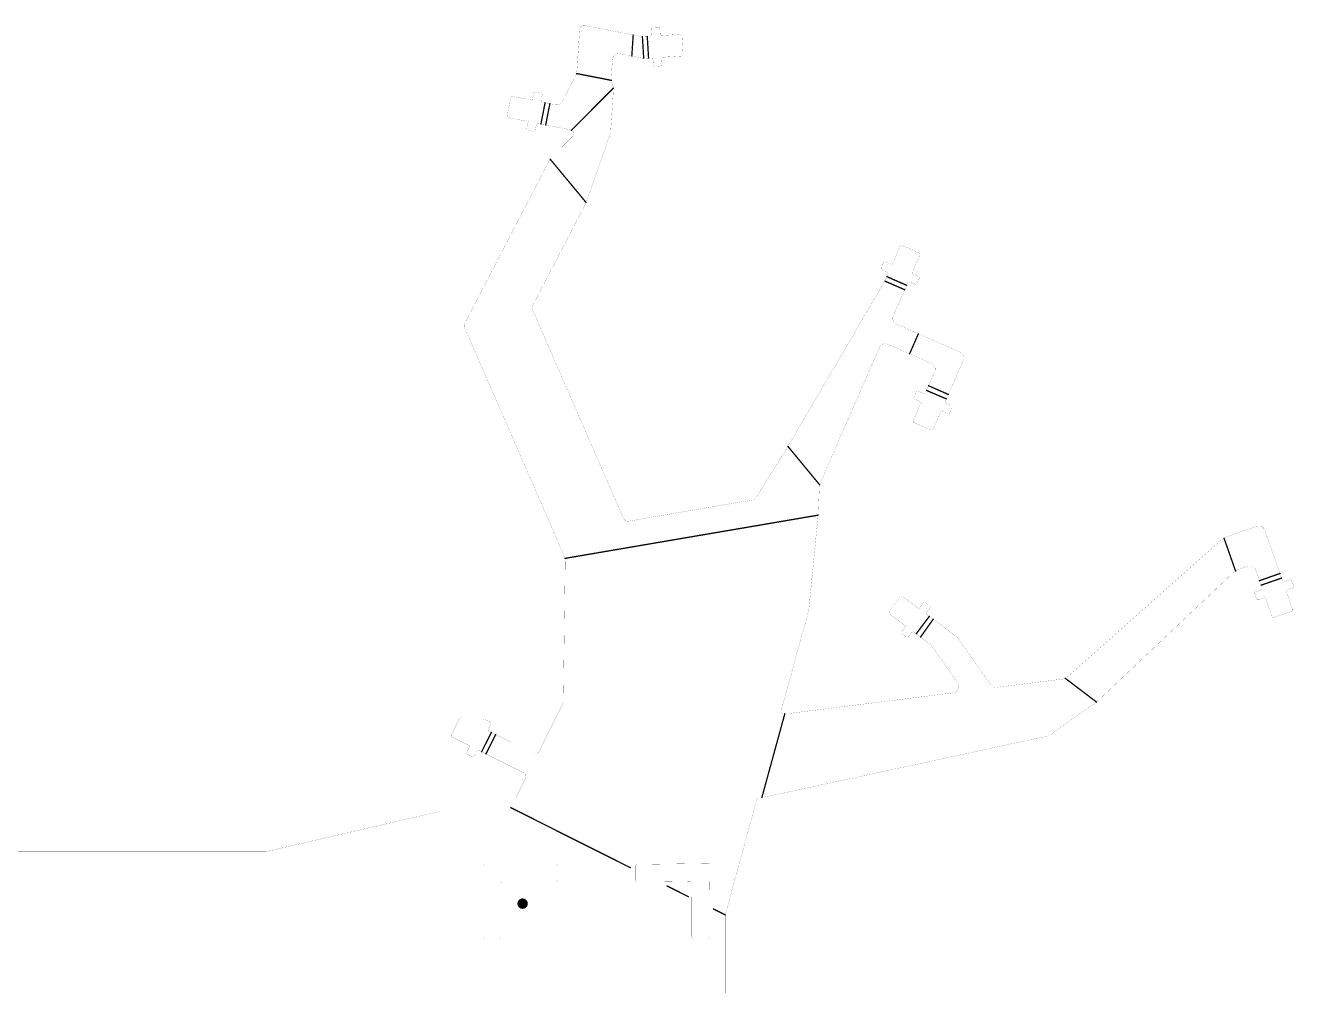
# Model space of a CAD drawing. Extents: x 325 to 617, y 86 to 372.
# Drawn here: x 471.2 to 617.3, y 256 to 366.7 of the extents above; entities that cross this region are included whole.
import ezdxf

# ---------------------------------------------------------------- set-up
doc = ezdxf.new("R2010")
doc.units = 0
for name, color, linetype in [('BOTTOMOVERLAY', 54, 'CONTINUOUS'), ('MECHANICAL1', 6, 'CONTINUOUS'), ('PADHOLELAYER', 156, 'CONTINUOUS')]:
    doc.layers.add(name, color=color, linetype=linetype)

msp = doc.modelspace()

# ---------------------------------------------------------------- linework, layer by layer
at = {"layer": 'BOTTOMOVERLAY', "const_width": 0.15}
for points in [[(541.07, 363.17), (541.23, 365.6)], [(542.29, 365.4), (542.44, 362.91)], [(542.85, 365.42), (543, 362.93)], [(534.68, 361.15), (538.73, 360.36)], [(534.11, 354.61), (538.93, 359.45)], [(530.6, 355.33), (531.08, 357.79)], [(531.15, 355.23), (531.63, 357.68)], [(531.67, 351.27), (535.8, 346.29)], [(570.45, 337.74), (572.74, 336.74)], [(570.22, 337.23), (572.51, 336.23)], [(573.08, 328.86), (574.08, 331.15)], [(575.01, 324.63), (577.31, 323.65)], [(575.25, 325.17), (577.54, 324.16)], [(559.06, 318.17), (562.72, 313.74)], [(533.37, 305.27), (562.53, 310.25)], [(609.3, 307.59), (610.63, 303.8)], [(613.38, 302.7), (615.74, 303.53)], [(613.57, 302.18), (615.93, 303)], [(573.84, 296.58), (575.34, 298.58)], [(574.34, 296.21), (575.79, 298.25)], [(590.99, 291.46), (594.6, 288.72)], [(556.05, 277.71), (558.7, 287.37)], [(523.77, 282.99), (524.89, 285.22)], [(524.27, 282.74), (525.39, 284.97)], [(527.13, 276.54), (540.89, 269.63)], [(545.14, 267.51), (547.59, 266.28)], [(550.49, 264.86), (551.84, 264.18)]]:
    msp.add_lwpolyline(points, dxfattribs=at)
at = {"layer": 'BOTTOMOVERLAY', "const_width": 0.075}
for points in [[(541.19, 365.6, 1), (541.26, 365.6, 1)], [(542.25, 365.4, 1), (542.33, 365.4, 1)], [(542.81, 365.42, 1), (542.89, 365.42, 1)], [(541.03, 363.17, 1), (541.1, 363.17, 1)], [(542.41, 362.91, 1), (542.48, 362.91, 1)], [(542.96, 362.93, 1), (543.04, 362.93, 1)], [(534.65, 361.15, 1), (534.72, 361.15, 1)], [(538.69, 360.36, 1), (538.77, 360.36, 1)], [(538.89, 359.45, 1), (538.97, 359.45, 1)], [(531.04, 357.79, 1), (531.11, 357.79, 1)], [(531.59, 357.68, 1), (531.66, 357.68, 1)], [(530.56, 355.33, 1), (530.64, 355.33, 1)], [(531.11, 355.23, 1), (531.19, 355.23, 1)], [(534.07, 354.61, 1), (534.15, 354.61, 1)], [(531.64, 351.27, 1), (531.71, 351.27, 1)], [(535.76, 346.29, 1), (535.84, 346.29, 1)], [(570.41, 337.74, 1), (570.48, 337.74, 1)], [(570.18, 337.23, 1), (570.25, 337.23, 1)], [(572.48, 336.23, 1), (572.55, 336.23, 1)], [(572.7, 336.74, 1), (572.77, 336.74, 1)], [(574.04, 331.15, 1), (574.12, 331.15, 1)], [(573.04, 328.86, 1), (573.12, 328.86, 1)], [(574.98, 324.63, 1), (575.05, 324.63, 1)], [(575.21, 325.17, 1), (575.28, 325.17, 1)], [(577.28, 323.65, 1), (577.35, 323.65, 1)], [(577.5, 324.16, 1), (577.58, 324.16, 1)], [(559.02, 318.17, 1), (559.09, 318.17, 1)], [(562.69, 313.74, 1), (562.76, 313.74, 1)], [(562.5, 310.25, 1), (562.57, 310.25, 1)], [(609.27, 307.59, 1), (609.34, 307.59, 1)], [(533.33, 305.27, 1), (533.4, 305.27, 1)], [(610.59, 303.8, 1), (610.66, 303.8, 1)], [(613.34, 302.7, 1), (613.42, 302.7, 1)], [(615.7, 303.53, 1), (615.78, 303.53, 1)], [(615.89, 303, 1), (615.96, 303, 1)], [(613.53, 302.18, 1), (613.6, 302.18, 1)], [(575.3, 298.58, 1), (575.38, 298.58, 1)], [(575.75, 298.25, 1), (575.83, 298.25, 1)], [(573.8, 296.58, 1), (573.88, 296.58, 1)], [(574.3, 296.21, 1), (574.38, 296.21, 1)], [(590.95, 291.46, 1), (591.03, 291.46, 1)], [(594.56, 288.72, 1), (594.64, 288.72, 1)], [(558.66, 287.37, 1), (558.73, 287.37, 1)], [(524.85, 285.22, 1), (524.93, 285.22, 1)], [(525.35, 284.97, 1), (525.43, 284.97, 1)], [(523.73, 282.99, 1), (523.81, 282.99, 1)], [(524.23, 282.74, 1), (524.31, 282.74, 1)], [(556.01, 277.71, 1), (556.08, 277.71, 1)], [(527.1, 276.54, 1), (527.17, 276.54, 1)], [(540.85, 269.63, 1), (540.93, 269.63, 1)], [(545.1, 267.51, 1), (545.18, 267.51, 1)], [(547.55, 266.28, 1), (547.63, 266.28, 1)], [(550.45, 264.86, 1), (550.53, 264.86, 1)], [(551.8, 264.18, 1), (551.88, 264.18, 1)]]:
    msp.add_lwpolyline(points, format="xyb", close=True, dxfattribs=at)
at = {"layer": 'MECHANICAL1', "const_width": 0.0127}
for points in [[(534.74, 361.35), (535.06, 366.23)], [(535.65, 366.68), (541.12, 365.62)], [(541.12, 365.62), (541.33, 365.58)], [(541.33, 365.58), (542.17, 365.41)], [(542.17, 365.41), (542.41, 365.4)], [(542.41, 365.4), (543.15, 365.44)], [(543.3, 366.25), (543.34, 365.65)], [(543.49, 366.47), (544.08, 366.5)], [(544.3, 366.31), (544.35, 365.52)], [(544.35, 365.52), (546.64, 365.66)], [(546.85, 365.47), (546.98, 363.37)], [(538.7, 360.58), (538.84, 362.74)], [(539.73, 363.43), (540.96, 363.19)], [(540.96, 363.19), (541.17, 363.15)], [(541.17, 363.15), (542.32, 362.91)], [(542.32, 362.91), (542.56, 362.9)], [(542.56, 362.9), (543.3, 362.95)], [(543.51, 362.76), (543.55, 362.16)], [(544.5, 363.02), (546.79, 363.16)], [(544.5, 363.02), (544.55, 362.22)], [(533.08, 357.95), (534.63, 360.95)], [(534.63, 360.95), (534.74, 361.35)], [(543.76, 361.97), (544.36, 362.01)], [(538.7, 360.58), (538.76, 360.15)], [(538.76, 360.15), (538.91, 359.65)], [(538.91, 359.65), (538.95, 359.26)], [(526.71, 356.29), (527.11, 358.35)], [(527.35, 358.51), (529.61, 358.07)], [(529.61, 358.07), (529.76, 358.86)], [(529.99, 359.02), (530.58, 358.9)], [(530.63, 358.08), (530.74, 358.67)], [(538.63, 354.37), (538.95, 359.26)], [(530.78, 357.84), (532.27, 357.55)], [(526.87, 356.06), (529.13, 355.62)], [(528.98, 354.83), (529.13, 355.62)], [(529.96, 354.64), (530.07, 355.23)], [(530.31, 355.39), (533.97, 354.68)], [(529.13, 354.6), (529.72, 354.48)], [(531.78, 351.42), (534.22, 353.87)], [(533.97, 354.68), (534.25, 354.54)], [(535.87, 346.46), (538.6, 354.23)], [(521.81, 332.32), (531.57, 351.13)], [(531.57, 351.13), (531.78, 351.42)], [(535.73, 346.11), (535.87, 346.46)], [(529.63, 334.38), (535.73, 346.11)], [(571.05, 339.12), (571.97, 341.22)], [(572.23, 341.33), (574.16, 340.48)], [(569.81, 338.78), (570.05, 339.33)], [(570.31, 339.44), (571.05, 339.12)], [(573.34, 338.11), (574.26, 340.22)], [(569.91, 338.52), (570.46, 338.28)], [(570.27, 337.34), (570.57, 338.02)], [(573.34, 338.11), (574.07, 337.79)], [(573.93, 336.98), (574.17, 337.53)], [(559.15, 318.33), (570.16, 337.13)], [(570.16, 337.13), (570.27, 337.34)], [(571.2, 333.23), (572.86, 337.01)], [(573.12, 337.12), (573.67, 336.88)], [(529.62, 333.95), (540.13, 309.85)], [(521.79, 331.89), (533.33, 305.44)], [(571.59, 332.25), (578.86, 329.06)], [(562.77, 313.95), (569.6, 329.57)], [(570.59, 329.95), (575.57, 327.77)], [(577.19, 323.38), (579.25, 328.07)], [(574.9, 324.38), (575.96, 326.79)], [(573.59, 323.87), (573.83, 324.41)], [(574.09, 324.52), (574.64, 324.28)], [(573.5, 321.17), (574.42, 323.28)], [(573.69, 323.6), (574.42, 323.28)], [(577.3, 323.11), (577.85, 322.87)], [(575.79, 320.17), (576.71, 322.28)], [(576.71, 322.28), (577.45, 321.96)], [(577.71, 322.06), (577.95, 322.61)], [(573.6, 320.91), (575.53, 320.07)], [(555.35, 312.23), (558.96, 318.02)], [(558.96, 318.02), (559.15, 318.33)], [(562.55, 310.42), (562.65, 312.78)], [(562.65, 312.78), (562.68, 313.52)], [(562.68, 313.52), (562.77, 313.95)], [(540.68, 309.56), (555.01, 312.01)], [(561.46, 299.31), (562.52, 310.08)], [(562.52, 310.08), (562.55, 310.42)], [(609.55, 307.74), (613.05, 308.96)], [(614, 308.5), (616.02, 302.72)], [(591.15, 291.52), (609.05, 307.43)], [(609.05, 307.43), (609.55, 307.74)], [(533.33, 305.44), (533.4, 305.11)], [(533.18, 288.75), (533.4, 305.11)], [(610.38, 303.64), (610.87, 303.97)], [(610.87, 303.97), (612.01, 304.36)], [(594.74, 288.83), (610.38, 303.64)], [(612.96, 303.9), (613.67, 301.89)], [(616.28, 302.6), (616.85, 302.8)], [(617.1, 302.67), (617.3, 302.11)], [(612.85, 301.19), (613.05, 300.62)], [(612.98, 301.44), (613.54, 301.64)], [(616.42, 301.59), (617.18, 301.85)], [(616.42, 301.59), (617.18, 299.42)], [(570.76, 299.14), (572.02, 300.82)], [(572.3, 300.86), (574.14, 299.48)], [(574.14, 299.48), (574.62, 300.12)], [(574.9, 300.16), (575.38, 299.8)], [(613.31, 300.5), (614.06, 300.76)], [(614.06, 300.76), (614.82, 298.59)], [(558.26, 287.65), (561.46, 299.31)], [(570.8, 298.86), (572.64, 297.48)], [(575.06, 299.04), (575.42, 299.52)], [(575.1, 298.76), (578.58, 296.16)], [(615.08, 298.47), (617.06, 299.16)], [(572.16, 296.84), (572.64, 297.48)], [(572.96, 296.24), (573.32, 296.72)], [(573.6, 296.76), (575.47, 295.36)], [(572.2, 296.56), (572.68, 296.2)], [(575.52, 295.32), (578.58, 290.95)], [(578.62, 296.11), (582.41, 290.72)], [(583.11, 290.41), (590.77, 291.37)], [(590.77, 291.37), (591.15, 291.52)], [(558.91, 287.36), (578.06, 289.77)], [(530.38, 283.03), (533.13, 288.53)], [(589.11, 284.82), (594.47, 288.61)], [(594.47, 288.61), (594.74, 288.83)], [(520.28, 284.95), (521.22, 286.83)], [(521.49, 286.92), (523.55, 285.89)], [(523.55, 285.89), (523.91, 286.61)], [(524.17, 286.7), (524.71, 286.43)], [(558.4, 287.41), (558.48, 287.38)], [(558.48, 287.38), (558.91, 287.36)], [(524.53, 285.62), (524.8, 286.16)], [(524.62, 285.35), (529.71, 282.81)], [(520.37, 284.68), (522.43, 283.66)], [(522.07, 282.94), (522.43, 283.66)], [(556.27, 277.74), (589.11, 284.82)], [(522.16, 282.67), (522.7, 282.4)], [(522.97, 282.49), (523.23, 283.03)], [(523.5, 283.12), (528.59, 280.57)], [(526.96, 276.2), (528.82, 279.9)], [(555.69, 277.69), (555.82, 277.69)], [(555.82, 277.69), (556.27, 277.74)], [(551.85, 264.27), (555.49, 277.54)], [(498.99, 271.49), (518.91, 276.09)], [(518.91, 276.09), (526.79, 276.09)], [(433.38, 271.49), (498.99, 271.49)], [(523.99, 261.68), (523.99, 269.78)], [(524.19, 269.98), (532.29, 269.98)], [(532.49, 268.18), (532.49, 269.78)], [(541.49, 269.45), (541.49, 269.8)], [(541.49, 269.27), (541.49, 269.45)], [(541.49, 268.18), (541.49, 269.27)], [(541.69, 270), (549.85, 270.11)], [(549.99, 265.2), (550.05, 269.9)], [(525.99, 261.68), (525.99, 267.78)], [(526.19, 267.98), (532.29, 267.98)], [(541.69, 267.98), (544.08, 267.98)], [(544.08, 267.98), (544.42, 267.98)], [(544.42, 267.98), (547.81, 268.03)], [(547.99, 266.2), (548.01, 267.82)], [(547.99, 266.02), (547.99, 266.2)], [(547.99, 261.68), (547.99, 266.02)], [(549.99, 265.02), (549.99, 265.2)], [(549.99, 261.68), (549.99, 265.02)], [(551.83, 264.1), (551.85, 264.27)], [(551.83, 253.35), (551.83, 264.1)], [(524.19, 261.48), (525.79, 261.48)], [(548.19, 261.48), (549.79, 261.48)]]:
    msp.add_lwpolyline(points, dxfattribs=at)
for points in [[(535.06, 366.23, -0.451763), (535.65, 366.68)], [(543.34, 365.65, -0.414214), (543.15, 365.44)], [(543.3, 366.25, -0.414214), (543.49, 366.47)], [(544.08, 366.5, -0.414214), (544.3, 366.31)], [(546.64, 365.66, -0.414214), (546.85, 365.47)], [(538.84, 362.74, -0.451763), (539.73, 363.43)], [(543.3, 362.95, -0.414214), (543.51, 362.76)], [(546.98, 363.37, -0.414214), (546.79, 363.16)], [(543.76, 361.97, -0.414214), (543.55, 362.16)], [(544.55, 362.22, -0.414214), (544.36, 362.01)], [(527.11, 358.35, -0.414214), (527.35, 358.51)], [(529.76, 358.86, -0.414214), (529.99, 359.02)], [(530.58, 358.9, -0.414214), (530.74, 358.67)], [(530.78, 357.84, -0.414214), (530.63, 358.08)], [(533.08, 357.95, -0.33332), (532.27, 357.55)], [(526.87, 356.06, -0.414214), (526.71, 356.29)], [(530.07, 355.23, -0.414214), (530.31, 355.39)], [(529.13, 354.6, -0.414214), (528.98, 354.83)], [(529.96, 354.64, -0.414214), (529.72, 354.48)], [(534.25, 354.54, -0.383566), (534.22, 353.87)], [(538.63, 354.37, -0.068302), (538.6, 354.23)], [(571.97, 341.22, -0.414214), (572.23, 341.33)], [(574.16, 340.48, -0.414214), (574.26, 340.22)], [(570.05, 339.33, -0.414214), (570.31, 339.44)], [(569.91, 338.52, -0.414214), (569.81, 338.78)], [(570.46, 338.28, -0.414214), (570.57, 338.02)], [(574.07, 337.79, -0.414214), (574.17, 337.53)], [(572.86, 337.01, -0.414214), (573.12, 337.12)], [(573.93, 336.98, -0.414214), (573.67, 336.88)], [(529.62, 333.95, -0.226343), (529.63, 334.38)], [(571.59, 332.25, -0.414214), (571.2, 333.23)], [(521.79, 331.89, -0.226343), (521.81, 332.32)], [(569.6, 329.57, -0.414214), (570.59, 329.95)], [(578.86, 329.06, -0.414214), (579.25, 328.07)], [(575.57, 327.77, -0.414214), (575.96, 326.79)], [(573.83, 324.41, -0.414214), (574.09, 324.52)], [(574.9, 324.38, -0.414214), (574.64, 324.28)], [(573.69, 323.6, -0.414214), (573.59, 323.87)], [(577.3, 323.11, -0.414214), (577.19, 323.38)], [(577.71, 322.06, -0.414214), (577.45, 321.96)], [(577.85, 322.87, -0.414214), (577.95, 322.61)], [(573.6, 320.91, -0.414214), (573.5, 321.17)], [(575.79, 320.17, -0.414214), (575.53, 320.07)], [(555.35, 312.23, -0.214103), (555.01, 312.01)], [(540.68, 309.56, -0.344834), (540.13, 309.85)], [(613.05, 308.96, -0.414214), (614, 308.5)], [(612.01, 304.36, -0.414214), (612.96, 303.9)], [(616.28, 302.6, -0.414214), (616.02, 302.72)], [(616.85, 302.8, -0.414214), (617.1, 302.67)], [(612.85, 301.19, -0.414214), (612.98, 301.44)], [(613.67, 301.89, -0.414214), (613.54, 301.64)], [(617.3, 302.11, -0.414214), (617.18, 301.85)], [(572.02, 300.82, -0.414214), (572.3, 300.86)], [(574.62, 300.12, -0.414214), (574.9, 300.16)], [(575.38, 299.8, -0.414214), (575.42, 299.52)], [(613.31, 300.5, -0.414214), (613.05, 300.62)], [(570.8, 298.86, -0.414214), (570.76, 299.14)], [(575.1, 298.76, -0.414214), (575.06, 299.04)], [(615.08, 298.47, -0.414214), (614.82, 298.59)], [(617.18, 299.42, -0.414214), (617.06, 299.16)], [(572.2, 296.56, -0.414214), (572.16, 296.84)], [(573.32, 296.72, -0.414214), (573.6, 296.76)], [(572.96, 296.24, -0.414214), (572.68, 296.2)], [(575.47, 295.36, -0.079061), (575.52, 295.32)], [(578.58, 296.16, -0.079061), (578.62, 296.11)], [(578.58, 290.95, -0.565113), (578.06, 289.77)], [(583.11, 290.41, -0.277863), (582.41, 290.72)], [(533.18, 288.75, -0.113065), (533.13, 288.53)], [(521.22, 286.83, -0.414214), (521.49, 286.92)], [(523.91, 286.61, -0.414214), (524.17, 286.7)], [(524.71, 286.43, -0.414214), (524.8, 286.16)], [(558.4, 287.41, -0.414214), (558.26, 287.65)], [(520.37, 284.68, -0.414214), (520.28, 284.95)], [(524.62, 285.35, -0.414214), (524.53, 285.62)], [(522.16, 282.67, -0.414214), (522.07, 282.94)], [(522.97, 282.49, -0.414214), (522.7, 282.4)], [(523.23, 283.03, -0.414214), (523.5, 283.12)], [(530.38, 283.03, -0.414214), (529.71, 282.81)], [(528.59, 280.57, -0.414214), (528.82, 279.9)], [(555.49, 277.54, -0.341522), (555.69, 277.69)], [(526.96, 276.2, -0.284079), (526.79, 276.09)], [(523.99, 269.78, -0.414214), (524.19, 269.98)], [(532.29, 269.98, -0.414214), (532.49, 269.78)], [(541.49, 269.8, -0.406366), (541.69, 270)], [(549.85, 270.11, -0.422105), (550.05, 269.9)], [(525.99, 267.78, -0.414214), (526.19, 267.98)], [(532.49, 268.18, -0.414214), (532.29, 267.98)], [(541.69, 267.98, -0.414214), (541.49, 268.18)], [(547.81, 268.03, -0.422105), (548.01, 267.82)], [(524.19, 261.48, -0.414214), (523.99, 261.68)], [(525.99, 261.68, -0.414214), (525.79, 261.48)], [(548.19, 261.48, -0.414214), (547.99, 261.68)], [(549.99, 261.68, -0.414214), (549.79, 261.48)]]:
    msp.add_lwpolyline(points, format="xyb", dxfattribs=at)
at = {"layer": 'MECHANICAL1', "const_width": 0.00635}
for points in [[(535.06, 366.23, 1), (535.06, 366.23, 1)], [(535.06, 366.23, 1), (535.06, 366.23, 1)], [(535.65, 366.68, 1), (535.66, 366.68, 1)], [(535.65, 366.68, 1), (535.66, 366.68, 1)], [(541.12, 365.62, 1), (541.12, 365.62, 1)], [(541.12, 365.62, 1), (541.12, 365.62, 1)], [(541.33, 365.58, 1), (541.33, 365.58, 1)], [(541.33, 365.58, 1), (541.33, 365.58, 1)], [(542.17, 365.41, 1), (542.17, 365.41, 1)], [(542.17, 365.41, 1), (542.17, 365.41, 1)], [(542.41, 365.4, 1), (542.41, 365.4, 1)], [(542.41, 365.4, 1), (542.41, 365.4, 1)], [(543.14, 365.44, 1), (543.15, 365.44, 1)], [(543.14, 365.44, 1), (543.15, 365.44, 1)], [(543.3, 366.25, 1), (543.3, 366.25, 1)], [(543.3, 366.25, 1), (543.3, 366.25, 1)], [(543.33, 365.65, 1), (543.34, 365.65, 1)], [(543.33, 365.65, 1), (543.34, 365.65, 1)], [(543.48, 366.47, 1), (543.49, 366.47, 1)], [(543.48, 366.47, 1), (543.49, 366.47, 1)], [(544.08, 366.5, 1), (544.09, 366.5, 1)], [(544.08, 366.5, 1), (544.09, 366.5, 1)], [(544.29, 366.31, 1), (544.3, 366.31, 1)], [(544.29, 366.31, 1), (544.3, 366.31, 1)], [(544.34, 365.52, 1), (544.35, 365.52, 1)], [(544.34, 365.52, 1), (544.35, 365.52, 1)], [(546.64, 365.66, 1), (546.64, 365.66, 1)], [(546.64, 365.66, 1), (546.64, 365.66, 1)], [(546.85, 365.47, 1), (546.86, 365.47, 1)], [(546.85, 365.47, 1), (546.86, 365.47, 1)], [(538.84, 362.74, 1), (538.84, 362.74, 1)], [(538.84, 362.74, 1), (538.84, 362.74, 1)], [(539.73, 363.43, 1), (539.74, 363.43, 1)], [(539.73, 363.43, 1), (539.74, 363.43, 1)], [(540.96, 363.19, 1), (540.96, 363.19, 1)], [(540.96, 363.19, 1), (540.96, 363.19, 1)], [(541.17, 363.15, 1), (541.17, 363.15, 1)], [(541.17, 363.15, 1), (541.17, 363.15, 1)], [(542.32, 362.91, 1), (542.33, 362.91, 1)], [(542.32, 362.91, 1), (542.33, 362.91, 1)], [(542.56, 362.9, 1), (542.57, 362.9, 1)], [(542.56, 362.9, 1), (542.57, 362.9, 1)], [(543.3, 362.95, 1), (543.3, 362.95, 1)], [(543.3, 362.95, 1), (543.3, 362.95, 1)], [(543.51, 362.76, 1), (543.52, 362.76, 1)], [(543.51, 362.76, 1), (543.52, 362.76, 1)], [(544.49, 363.02, 1), (544.5, 363.02, 1)], [(544.49, 363.02, 1), (544.5, 363.02, 1)], [(546.79, 363.16, 1), (546.8, 363.16, 1)], [(546.79, 363.16, 1), (546.8, 363.16, 1)], [(546.98, 363.37, 1), (546.98, 363.37, 1)], [(546.98, 363.37, 1), (546.98, 363.37, 1)], [(534.62, 360.95, 1), (534.63, 360.95, 1)], [(534.62, 360.95, 1), (534.63, 360.95, 1)], [(534.74, 361.35, 1), (534.74, 361.35, 1)], [(534.74, 361.35, 1), (534.74, 361.35, 1)], [(543.55, 362.16, 1), (543.55, 362.16, 1)], [(543.55, 362.16, 1), (543.55, 362.16, 1)], [(543.76, 361.97, 1), (543.76, 361.97, 1)], [(543.76, 361.97, 1), (543.76, 361.97, 1)], [(544.36, 362.01, 1), (544.36, 362.01, 1)], [(544.36, 362.01, 1), (544.36, 362.01, 1)], [(544.54, 362.22, 1), (544.55, 362.22, 1)], [(544.54, 362.22, 1), (544.55, 362.22, 1)], [(538.7, 360.58, 1), (538.7, 360.58, 1)], [(538.7, 360.58, 1), (538.7, 360.58, 1)], [(538.76, 360.15, 1), (538.76, 360.15, 1)], [(538.76, 360.15, 1), (538.76, 360.15, 1)], [(538.91, 359.65, 1), (538.92, 359.65, 1)], [(538.91, 359.65, 1), (538.92, 359.65, 1)], [(527.11, 358.35, 1), (527.12, 358.35, 1)], [(527.11, 358.35, 1), (527.12, 358.35, 1)], [(527.34, 358.51, 1), (527.35, 358.51, 1)], [(527.34, 358.51, 1), (527.35, 358.51, 1)], [(529.6, 358.07, 1), (529.61, 358.07, 1)], [(529.6, 358.07, 1), (529.61, 358.07, 1)], [(529.76, 358.86, 1), (529.76, 358.86, 1)], [(529.76, 358.86, 1), (529.76, 358.86, 1)], [(529.99, 359.02, 1), (530, 359.02, 1)], [(529.99, 359.02, 1), (530, 359.02, 1)], [(530.58, 358.9, 1), (530.59, 358.9, 1)], [(530.58, 358.9, 1), (530.59, 358.9, 1)], [(530.62, 358.08, 1), (530.63, 358.08, 1)], [(530.62, 358.08, 1), (530.63, 358.08, 1)], [(530.74, 358.67, 1), (530.74, 358.67, 1)], [(530.74, 358.67, 1), (530.74, 358.67, 1)], [(538.94, 359.26, 1), (538.95, 359.26, 1)], [(538.94, 359.26, 1), (538.95, 359.26, 1)], [(530.78, 357.84, 1), (530.79, 357.84, 1)], [(530.78, 357.84, 1), (530.79, 357.84, 1)], [(532.27, 357.55, 1), (532.27, 357.55, 1)], [(532.27, 357.55, 1), (532.27, 357.55, 1)], [(533.08, 357.95, 1), (533.08, 357.95, 1)], [(533.08, 357.95, 1), (533.08, 357.95, 1)], [(526.71, 356.29, 1), (526.72, 356.29, 1)], [(526.71, 356.29, 1), (526.72, 356.29, 1)], [(526.87, 356.06, 1), (526.87, 356.06, 1)], [(526.87, 356.06, 1), (526.87, 356.06, 1)], [(529.13, 355.62, 1), (529.13, 355.62, 1)], [(529.13, 355.62, 1), (529.13, 355.62, 1)], [(530.07, 355.23, 1), (530.08, 355.23, 1)], [(530.07, 355.23, 1), (530.08, 355.23, 1)], [(530.3, 355.39, 1), (530.31, 355.39, 1)], [(530.3, 355.39, 1), (530.31, 355.39, 1)], [(528.97, 354.83, 1), (528.98, 354.83, 1)], [(528.97, 354.83, 1), (528.98, 354.83, 1)], [(529.13, 354.6, 1), (529.14, 354.6, 1)], [(529.13, 354.6, 1), (529.14, 354.6, 1)], [(529.72, 354.48, 1), (529.73, 354.48, 1)], [(529.72, 354.48, 1), (529.73, 354.48, 1)], [(529.95, 354.64, 1), (529.96, 354.64, 1)], [(529.95, 354.64, 1), (529.96, 354.64, 1)], [(533.97, 354.68, 1), (533.97, 354.68, 1)], [(533.97, 354.68, 1), (533.97, 354.68, 1)], [(534.21, 353.87, 1), (534.22, 353.87, 1)], [(534.21, 353.87, 1), (534.22, 353.87, 1)], [(534.25, 354.54, 1), (534.25, 354.54, 1)], [(534.25, 354.54, 1), (534.25, 354.54, 1)], [(538.6, 354.23, 1), (538.6, 354.23, 1)], [(538.6, 354.23, 1), (538.6, 354.23, 1)], [(538.62, 354.37, 1), (538.63, 354.37, 1)], [(538.62, 354.37, 1), (538.63, 354.37, 1)], [(531.57, 351.13, 1), (531.58, 351.13, 1)], [(531.57, 351.13, 1), (531.58, 351.13, 1)], [(531.77, 351.42, 1), (531.78, 351.42, 1)], [(531.77, 351.42, 1), (531.78, 351.42, 1)], [(535.87, 346.46, 1), (535.88, 346.46, 1)], [(535.87, 346.46, 1), (535.88, 346.46, 1)], [(535.72, 346.11, 1), (535.73, 346.11, 1)], [(535.72, 346.11, 1), (535.73, 346.11, 1)], [(571.97, 341.22, 1), (571.97, 341.22, 1)], [(571.97, 341.22, 1), (571.97, 341.22, 1)], [(572.23, 341.33, 1), (572.24, 341.33, 1)], [(572.23, 341.33, 1), (572.24, 341.33, 1)], [(574.15, 340.48, 1), (574.16, 340.48, 1)], [(574.15, 340.48, 1), (574.16, 340.48, 1)], [(570.05, 339.33, 1), (570.05, 339.33, 1)], [(570.05, 339.33, 1), (570.05, 339.33, 1)], [(570.31, 339.44, 1), (570.32, 339.44, 1)], [(570.31, 339.44, 1), (570.32, 339.44, 1)], [(571.04, 339.12, 1), (571.05, 339.12, 1)], [(571.04, 339.12, 1), (571.05, 339.12, 1)], [(574.26, 340.22, 1), (574.26, 340.22, 1)], [(574.26, 340.22, 1), (574.26, 340.22, 1)], [(569.81, 338.78, 1), (569.81, 338.78, 1)], [(569.81, 338.78, 1), (569.81, 338.78, 1)], [(569.91, 338.52, 1), (569.92, 338.52, 1)], [(569.91, 338.52, 1), (569.92, 338.52, 1)], [(570.46, 338.28, 1), (570.47, 338.28, 1)], [(570.46, 338.28, 1), (570.47, 338.28, 1)], [(570.56, 338.02, 1), (570.57, 338.02, 1)], [(570.56, 338.02, 1), (570.57, 338.02, 1)], [(573.33, 338.11, 1), (573.34, 338.11, 1)], [(573.33, 338.11, 1), (573.34, 338.11, 1)], [(574.07, 337.79, 1), (574.07, 337.79, 1)], [(574.07, 337.79, 1), (574.07, 337.79, 1)], [(574.17, 337.53, 1), (574.18, 337.53, 1)], [(574.17, 337.53, 1), (574.18, 337.53, 1)], [(570.16, 337.13, 1), (570.17, 337.13, 1)], [(570.16, 337.13, 1), (570.17, 337.13, 1)], [(570.27, 337.34, 1), (570.27, 337.34, 1)], [(570.27, 337.34, 1), (570.27, 337.34, 1)], [(572.85, 337.01, 1), (572.86, 337.01, 1)], [(572.85, 337.01, 1), (572.86, 337.01, 1)], [(573.12, 337.12, 1), (573.12, 337.12, 1)], [(573.12, 337.12, 1), (573.12, 337.12, 1)], [(573.67, 336.88, 1), (573.67, 336.88, 1)], [(573.67, 336.88, 1), (573.67, 336.88, 1)], [(573.93, 336.98, 1), (573.94, 336.98, 1)], [(573.93, 336.98, 1), (573.94, 336.98, 1)], [(529.62, 333.95, 1), (529.62, 333.95, 1)], [(529.62, 333.95, 1), (529.62, 333.95, 1)], [(529.63, 334.38, 1), (529.64, 334.38, 1)], [(529.63, 334.38, 1), (529.64, 334.38, 1)], [(571.2, 333.23, 1), (571.21, 333.23, 1)], [(571.2, 333.23, 1), (571.21, 333.23, 1)], [(521.79, 331.89, 1), (521.79, 331.89, 1)], [(521.79, 331.89, 1), (521.79, 331.89, 1)], [(521.8, 332.32, 1), (521.81, 332.32, 1)], [(521.8, 332.32, 1), (521.81, 332.32, 1)], [(571.59, 332.25, 1), (571.59, 332.25, 1)], [(571.59, 332.25, 1), (571.59, 332.25, 1)], [(569.6, 329.57, 1), (569.6, 329.57, 1)], [(569.6, 329.57, 1), (569.6, 329.57, 1)], [(570.58, 329.95, 1), (570.59, 329.95, 1)], [(570.58, 329.95, 1), (570.59, 329.95, 1)], [(578.86, 329.06, 1), (578.87, 329.06, 1)], [(578.86, 329.06, 1), (578.87, 329.06, 1)], [(575.57, 327.77, 1), (575.57, 327.77, 1)], [(575.57, 327.77, 1), (575.57, 327.77, 1)], [(579.25, 328.07, 1), (579.25, 328.07, 1)], [(579.25, 328.07, 1), (579.25, 328.07, 1)], [(575.95, 326.79, 1), (575.96, 326.79, 1)], [(575.95, 326.79, 1), (575.96, 326.79, 1)], [(573.82, 324.41, 1), (573.83, 324.41, 1)], [(573.82, 324.41, 1), (573.83, 324.41, 1)], [(574.09, 324.52, 1), (574.09, 324.52, 1)], [(574.09, 324.52, 1), (574.09, 324.52, 1)], [(574.9, 324.38, 1), (574.91, 324.38, 1)], [(574.9, 324.38, 1), (574.91, 324.38, 1)], [(573.58, 323.87, 1), (573.59, 323.87, 1)], [(573.58, 323.87, 1), (573.59, 323.87, 1)], [(573.69, 323.6, 1), (573.69, 323.6, 1)], [(573.69, 323.6, 1), (573.69, 323.6, 1)], [(574.42, 323.28, 1), (574.43, 323.28, 1)], [(574.42, 323.28, 1), (574.43, 323.28, 1)], [(574.64, 324.28, 1), (574.64, 324.28, 1)], [(574.64, 324.28, 1), (574.64, 324.28, 1)], [(577.19, 323.38, 1), (577.2, 323.38, 1)], [(577.19, 323.38, 1), (577.2, 323.38, 1)], [(577.29, 323.11, 1), (577.3, 323.11, 1)], [(577.29, 323.11, 1), (577.3, 323.11, 1)], [(576.71, 322.28, 1), (576.72, 322.28, 1)], [(576.71, 322.28, 1), (576.72, 322.28, 1)], [(577.44, 321.96, 1), (577.45, 321.96, 1)], [(577.44, 321.96, 1), (577.45, 321.96, 1)], [(577.71, 322.06, 1), (577.71, 322.06, 1)], [(577.71, 322.06, 1), (577.71, 322.06, 1)], [(577.84, 322.87, 1), (577.85, 322.87, 1)], [(577.84, 322.87, 1), (577.85, 322.87, 1)], [(577.95, 322.61, 1), (577.95, 322.61, 1)], [(577.95, 322.61, 1), (577.95, 322.61, 1)], [(573.5, 321.17, 1), (573.5, 321.17, 1)], [(573.5, 321.17, 1), (573.5, 321.17, 1)], [(573.6, 320.91, 1), (573.61, 320.91, 1)], [(573.6, 320.91, 1), (573.61, 320.91, 1)], [(575.52, 320.07, 1), (575.53, 320.07, 1)], [(575.52, 320.07, 1), (575.53, 320.07, 1)], [(575.79, 320.17, 1), (575.79, 320.17, 1)], [(575.79, 320.17, 1), (575.79, 320.17, 1)], [(558.96, 318.02, 1), (558.97, 318.02, 1)], [(558.96, 318.02, 1), (558.97, 318.02, 1)], [(559.15, 318.33, 1), (559.15, 318.33, 1)], [(559.15, 318.33, 1), (559.15, 318.33, 1)], [(562.65, 312.78, 1), (562.65, 312.78, 1)], [(562.65, 312.78, 1), (562.65, 312.78, 1)], [(562.68, 313.52, 1), (562.69, 313.52, 1)], [(562.68, 313.52, 1), (562.69, 313.52, 1)], [(562.76, 313.95, 1), (562.77, 313.95, 1)], [(562.76, 313.95, 1), (562.77, 313.95, 1)], [(555.01, 312.01, 1), (555.02, 312.01, 1)], [(555.01, 312.01, 1), (555.02, 312.01, 1)], [(555.35, 312.23, 1), (555.36, 312.23, 1)], [(555.35, 312.23, 1), (555.36, 312.23, 1)], [(540.13, 309.85, 1), (540.14, 309.85, 1)], [(540.13, 309.85, 1), (540.14, 309.85, 1)], [(562.52, 310.08, 1), (562.52, 310.08, 1)], [(562.52, 310.08, 1), (562.52, 310.08, 1)], [(562.54, 310.42, 1), (562.55, 310.42, 1)], [(562.54, 310.42, 1), (562.55, 310.42, 1)], [(540.67, 309.56, 1), (540.68, 309.56, 1)], [(540.67, 309.56, 1), (540.68, 309.56, 1)], [(613.04, 308.96, 1), (613.05, 308.96, 1)], [(613.04, 308.96, 1), (613.05, 308.96, 1)], [(614, 308.5, 1), (614.01, 308.5, 1)], [(614, 308.5, 1), (614.01, 308.5, 1)], [(609.05, 307.43, 1), (609.06, 307.43, 1)], [(609.05, 307.43, 1), (609.06, 307.43, 1)], [(609.55, 307.74, 1), (609.56, 307.74, 1)], [(609.55, 307.74, 1), (609.56, 307.74, 1)], [(533.33, 305.44, 1), (533.34, 305.44, 1)], [(533.33, 305.44, 1), (533.34, 305.44, 1)], [(533.4, 305.11, 1), (533.4, 305.11, 1)], [(533.4, 305.11, 1), (533.4, 305.11, 1)], [(610.87, 303.97, 1), (610.88, 303.97, 1)], [(610.87, 303.97, 1), (610.88, 303.97, 1)], [(612, 304.36, 1), (612.01, 304.36, 1)], [(612, 304.36, 1), (612.01, 304.36, 1)], [(610.37, 303.64, 1), (610.38, 303.64, 1)], [(610.37, 303.64, 1), (610.38, 303.64, 1)], [(612.96, 303.9, 1), (612.97, 303.9, 1)], [(612.96, 303.9, 1), (612.97, 303.9, 1)], [(616.02, 302.72, 1), (616.03, 302.72, 1)], [(616.02, 302.72, 1), (616.03, 302.72, 1)], [(616.28, 302.6, 1), (616.28, 302.6, 1)], [(616.28, 302.6, 1), (616.28, 302.6, 1)], [(616.84, 302.8, 1), (616.85, 302.8, 1)], [(616.84, 302.8, 1), (616.85, 302.8, 1)], [(617.1, 302.67, 1), (617.1, 302.67, 1)], [(617.1, 302.67, 1), (617.1, 302.67, 1)], [(612.85, 301.19, 1), (612.86, 301.19, 1)], [(612.85, 301.19, 1), (612.86, 301.19, 1)], [(612.97, 301.44, 1), (612.98, 301.44, 1)], [(612.97, 301.44, 1), (612.98, 301.44, 1)], [(613.54, 301.64, 1), (613.55, 301.64, 1)], [(613.54, 301.64, 1), (613.55, 301.64, 1)], [(613.66, 301.89, 1), (613.67, 301.89, 1)], [(613.66, 301.89, 1), (613.67, 301.89, 1)], [(616.42, 301.59, 1), (616.42, 301.59, 1)], [(616.42, 301.59, 1), (616.42, 301.59, 1)], [(617.17, 301.85, 1), (617.18, 301.85, 1)], [(617.17, 301.85, 1), (617.18, 301.85, 1)], [(617.3, 302.11, 1), (617.3, 302.11, 1)], [(617.3, 302.11, 1), (617.3, 302.11, 1)], [(572.02, 300.82, 1), (572.02, 300.82, 1)], [(572.02, 300.82, 1), (572.02, 300.82, 1)], [(572.3, 300.86, 1), (572.3, 300.86, 1)], [(572.3, 300.86, 1), (572.3, 300.86, 1)], [(574.62, 300.12, 1), (574.62, 300.12, 1)], [(574.62, 300.12, 1), (574.62, 300.12, 1)], [(574.9, 300.16, 1), (574.9, 300.16, 1)], [(574.9, 300.16, 1), (574.9, 300.16, 1)], [(575.38, 299.8, 1), (575.39, 299.8, 1)], [(575.38, 299.8, 1), (575.39, 299.8, 1)], [(613.05, 300.62, 1), (613.05, 300.62, 1)], [(613.05, 300.62, 1), (613.05, 300.62, 1)], [(613.3, 300.5, 1), (613.31, 300.5, 1)], [(613.3, 300.5, 1), (613.31, 300.5, 1)], [(614.06, 300.76, 1), (614.06, 300.76, 1)], [(614.06, 300.76, 1), (614.06, 300.76, 1)], [(561.46, 299.31, 1), (561.46, 299.31, 1)], [(561.46, 299.31, 1), (561.46, 299.31, 1)], [(570.76, 299.14, 1), (570.77, 299.14, 1)], [(570.76, 299.14, 1), (570.77, 299.14, 1)], [(570.8, 298.86, 1), (570.81, 298.86, 1)], [(570.8, 298.86, 1), (570.81, 298.86, 1)], [(574.14, 299.48, 1), (574.15, 299.48, 1)], [(574.14, 299.48, 1), (574.15, 299.48, 1)], [(575.06, 299.04, 1), (575.07, 299.04, 1)], [(575.06, 299.04, 1), (575.07, 299.04, 1)], [(575.1, 298.76, 1), (575.11, 298.76, 1)], [(575.1, 298.76, 1), (575.11, 298.76, 1)], [(575.42, 299.52, 1), (575.43, 299.52, 1)], [(575.42, 299.52, 1), (575.43, 299.52, 1)], [(614.82, 298.59, 1), (614.82, 298.59, 1)], [(614.82, 298.59, 1), (614.82, 298.59, 1)], [(615.07, 298.47, 1), (615.08, 298.47, 1)], [(615.07, 298.47, 1), (615.08, 298.47, 1)], [(617.05, 299.16, 1), (617.06, 299.16, 1)], [(617.05, 299.16, 1), (617.06, 299.16, 1)], [(617.18, 299.42, 1), (617.18, 299.42, 1)], [(617.18, 299.42, 1), (617.18, 299.42, 1)], [(572.16, 296.84, 1), (572.17, 296.84, 1)], [(572.16, 296.84, 1), (572.17, 296.84, 1)], [(572.64, 297.48, 1), (572.65, 297.48, 1)], [(572.64, 297.48, 1), (572.65, 297.48, 1)], [(573.32, 296.72, 1), (573.33, 296.72, 1)], [(573.32, 296.72, 1), (573.33, 296.72, 1)], [(573.6, 296.76, 1), (573.61, 296.76, 1)], [(573.6, 296.76, 1), (573.61, 296.76, 1)], [(572.2, 296.56, 1), (572.21, 296.56, 1)], [(572.2, 296.56, 1), (572.21, 296.56, 1)], [(572.68, 296.2, 1), (572.69, 296.2, 1)], [(572.68, 296.2, 1), (572.69, 296.2, 1)], [(572.96, 296.24, 1), (572.97, 296.24, 1)], [(572.96, 296.24, 1), (572.97, 296.24, 1)], [(575.47, 295.36, 1), (575.47, 295.36, 1)], [(575.47, 295.36, 1), (575.47, 295.36, 1)], [(575.51, 295.32, 1), (575.52, 295.32, 1)], [(575.51, 295.32, 1), (575.52, 295.32, 1)], [(578.58, 296.16, 1), (578.58, 296.16, 1)], [(578.58, 296.16, 1), (578.58, 296.16, 1)], [(578.62, 296.11, 1), (578.63, 296.11, 1)], [(578.62, 296.11, 1), (578.63, 296.11, 1)], [(578.58, 290.95, 1), (578.58, 290.95, 1)], [(578.58, 290.95, 1), (578.58, 290.95, 1)], [(590.77, 291.37, 1), (590.77, 291.37, 1)], [(590.77, 291.37, 1), (590.77, 291.37, 1)], [(591.14, 291.52, 1), (591.15, 291.52, 1)], [(591.14, 291.52, 1), (591.15, 291.52, 1)], [(578.06, 289.77, 1), (578.06, 289.77, 1)], [(578.06, 289.77, 1), (578.06, 289.77, 1)], [(582.4, 290.72, 1), (582.41, 290.72, 1)], [(582.4, 290.72, 1), (582.41, 290.72, 1)], [(583.11, 290.41, 1), (583.12, 290.41, 1)], [(583.11, 290.41, 1), (583.12, 290.41, 1)], [(533.13, 288.53, 1), (533.13, 288.53, 1)], [(533.13, 288.53, 1), (533.13, 288.53, 1)], [(533.18, 288.75, 1), (533.19, 288.75, 1)], [(533.18, 288.75, 1), (533.19, 288.75, 1)], [(594.46, 288.61, 1), (594.47, 288.61, 1)], [(594.46, 288.61, 1), (594.47, 288.61, 1)], [(594.74, 288.83, 1), (594.74, 288.83, 1)], [(594.74, 288.83, 1), (594.74, 288.83, 1)], [(521.22, 286.83, 1), (521.22, 286.83, 1)], [(521.22, 286.83, 1), (521.22, 286.83, 1)], [(521.49, 286.92, 1), (521.49, 286.92, 1)], [(521.49, 286.92, 1), (521.49, 286.92, 1)], [(523.9, 286.61, 1), (523.91, 286.61, 1)], [(523.9, 286.61, 1), (523.91, 286.61, 1)], [(524.17, 286.7, 1), (524.18, 286.7, 1)], [(524.17, 286.7, 1), (524.18, 286.7, 1)], [(524.71, 286.43, 1), (524.71, 286.43, 1)], [(524.71, 286.43, 1), (524.71, 286.43, 1)], [(558.26, 287.65, 1), (558.27, 287.65, 1)], [(558.26, 287.65, 1), (558.27, 287.65, 1)], [(558.4, 287.41, 1), (558.41, 287.41, 1)], [(558.4, 287.41, 1), (558.41, 287.41, 1)], [(558.48, 287.38, 1), (558.48, 287.38, 1)], [(558.48, 287.38, 1), (558.48, 287.38, 1)], [(558.91, 287.36, 1), (558.91, 287.36, 1)], [(558.91, 287.36, 1), (558.91, 287.36, 1)], [(520.28, 284.95, 1), (520.29, 284.95, 1)], [(520.28, 284.95, 1), (520.29, 284.95, 1)], [(523.54, 285.89, 1), (523.55, 285.89, 1)], [(523.54, 285.89, 1), (523.55, 285.89, 1)], [(524.53, 285.62, 1), (524.53, 285.62, 1)], [(524.53, 285.62, 1), (524.53, 285.62, 1)], [(524.62, 285.35, 1), (524.62, 285.35, 1)], [(524.62, 285.35, 1), (524.62, 285.35, 1)], [(524.8, 286.16, 1), (524.8, 286.16, 1)], [(524.8, 286.16, 1), (524.8, 286.16, 1)], [(520.37, 284.68, 1), (520.38, 284.68, 1)], [(520.37, 284.68, 1), (520.38, 284.68, 1)], [(522.43, 283.66, 1), (522.43, 283.66, 1)], [(522.43, 283.66, 1), (522.43, 283.66, 1)], [(589.11, 284.82, 1), (589.11, 284.82, 1)], [(589.11, 284.82, 1), (589.11, 284.82, 1)], [(522.07, 282.94, 1), (522.07, 282.94, 1)], [(522.07, 282.94, 1), (522.07, 282.94, 1)], [(522.16, 282.67, 1), (522.16, 282.67, 1)], [(522.16, 282.67, 1), (522.16, 282.67, 1)], [(522.69, 282.4, 1), (522.7, 282.4, 1)], [(522.69, 282.4, 1), (522.7, 282.4, 1)], [(522.96, 282.49, 1), (522.97, 282.49, 1)], [(522.96, 282.49, 1), (522.97, 282.49, 1)], [(523.23, 283.03, 1), (523.24, 283.03, 1)], [(523.23, 283.03, 1), (523.24, 283.03, 1)], [(523.5, 283.12, 1), (523.51, 283.12, 1)], [(523.5, 283.12, 1), (523.51, 283.12, 1)], [(529.71, 282.81, 1), (529.71, 282.81, 1)], [(529.71, 282.81, 1), (529.71, 282.81, 1)], [(530.38, 283.03, 1), (530.38, 283.03, 1)], [(530.38, 283.03, 1), (530.38, 283.03, 1)], [(528.59, 280.57, 1), (528.6, 280.57, 1)], [(528.59, 280.57, 1), (528.6, 280.57, 1)], [(528.81, 279.9, 1), (528.82, 279.9, 1)], [(528.81, 279.9, 1), (528.82, 279.9, 1)], [(555.68, 277.69, 1), (555.69, 277.69, 1)], [(555.68, 277.69, 1), (555.69, 277.69, 1)], [(555.82, 277.69, 1), (555.82, 277.69, 1)], [(555.82, 277.69, 1), (555.82, 277.69, 1)], [(556.27, 277.74, 1), (556.28, 277.74, 1)], [(556.27, 277.74, 1), (556.28, 277.74, 1)], [(526.96, 276.2, 1), (526.97, 276.2, 1)], [(526.96, 276.2, 1), (526.97, 276.2, 1)], [(555.49, 277.54, 1), (555.49, 277.54, 1)], [(555.49, 277.54, 1), (555.49, 277.54, 1)], [(518.91, 276.09, 1), (518.91, 276.09, 1)], [(518.91, 276.09, 1), (518.91, 276.09, 1)], [(526.78, 276.09, 1), (526.79, 276.09, 1)], [(526.78, 276.09, 1), (526.79, 276.09, 1)], [(498.98, 271.49, 1), (498.99, 271.49, 1)], [(498.98, 271.49, 1), (498.99, 271.49, 1)], [(523.98, 269.78, 1), (523.99, 269.78, 1)], [(523.98, 269.78, 1), (523.99, 269.78, 1)], [(524.18, 269.98, 1), (524.19, 269.98, 1)], [(524.18, 269.98, 1), (524.19, 269.98, 1)], [(532.28, 269.98, 1), (532.29, 269.98, 1)], [(532.28, 269.98, 1), (532.29, 269.98, 1)], [(532.48, 269.78, 1), (532.49, 269.78, 1)], [(532.48, 269.78, 1), (532.49, 269.78, 1)], [(541.49, 269.45, 1), (541.49, 269.45, 1)], [(541.49, 269.45, 1), (541.49, 269.45, 1)], [(541.48, 269.27, 1), (541.49, 269.27, 1)], [(541.48, 269.27, 1), (541.49, 269.27, 1)], [(541.49, 269.8, 1), (541.5, 269.8, 1)], [(541.49, 269.8, 1), (541.5, 269.8, 1)], [(541.69, 270, 1), (541.69, 270, 1)], [(541.69, 270, 1), (541.69, 270, 1)], [(549.85, 270.11, 1), (549.85, 270.11, 1)], [(549.85, 270.11, 1), (549.85, 270.11, 1)], [(550.05, 269.9, 1), (550.05, 269.9, 1)], [(550.05, 269.9, 1), (550.05, 269.9, 1)], [(525.98, 267.78, 1), (525.99, 267.78, 1)], [(525.98, 267.78, 1), (525.99, 267.78, 1)], [(526.18, 267.98, 1), (526.19, 267.98, 1)], [(526.18, 267.98, 1), (526.19, 267.98, 1)], [(532.28, 267.98, 1), (532.29, 267.98, 1)], [(532.28, 267.98, 1), (532.29, 267.98, 1)], [(532.48, 268.18, 1), (532.49, 268.18, 1)], [(532.48, 268.18, 1), (532.49, 268.18, 1)], [(541.48, 268.18, 1), (541.49, 268.18, 1)], [(541.48, 268.18, 1), (541.49, 268.18, 1)], [(541.68, 267.98, 1), (541.69, 267.98, 1)], [(541.68, 267.98, 1), (541.69, 267.98, 1)], [(544.07, 267.98, 1), (544.08, 267.98, 1)], [(544.07, 267.98, 1), (544.08, 267.98, 1)], [(544.42, 267.98, 1), (544.42, 267.98, 1)], [(544.42, 267.98, 1), (544.42, 267.98, 1)], [(547.8, 268.03, 1), (547.81, 268.03, 1)], [(547.8, 268.03, 1), (547.81, 268.03, 1)], [(548.01, 267.82, 1), (548.01, 267.82, 1)], [(548.01, 267.82, 1), (548.01, 267.82, 1)], [(547.99, 266.2, 1), (547.99, 266.2, 1)], [(547.99, 266.2, 1), (547.99, 266.2, 1)], [(547.98, 266.02, 1), (547.99, 266.02, 1)], [(547.98, 266.02, 1), (547.99, 266.02, 1)], [(549.99, 265.2, 1), (549.99, 265.2, 1)], [(549.99, 265.2, 1), (549.99, 265.2, 1)], [(549.98, 265.02, 1), (549.99, 265.02, 1)], [(549.98, 265.02, 1), (549.99, 265.02, 1)], [(551.83, 264.1, 1), (551.83, 264.1, 1)], [(551.83, 264.1, 1), (551.83, 264.1, 1)], [(551.85, 264.27, 1), (551.85, 264.27, 1)], [(551.85, 264.27, 1), (551.85, 264.27, 1)], [(523.98, 261.68, 1), (523.99, 261.68, 1)], [(523.98, 261.68, 1), (523.99, 261.68, 1)], [(525.98, 261.68, 1), (525.99, 261.68, 1)], [(525.98, 261.68, 1), (525.99, 261.68, 1)], [(547.98, 261.68, 1), (547.99, 261.68, 1)], [(547.98, 261.68, 1), (547.99, 261.68, 1)], [(549.98, 261.68, 1), (549.99, 261.68, 1)], [(549.98, 261.68, 1), (549.99, 261.68, 1)], [(524.18, 261.48, 1), (524.19, 261.48, 1)], [(524.18, 261.48, 1), (524.19, 261.48, 1)], [(525.78, 261.48, 1), (525.79, 261.48, 1)], [(525.78, 261.48, 1), (525.79, 261.48, 1)], [(548.18, 261.48, 1), (548.19, 261.48, 1)], [(548.18, 261.48, 1), (548.19, 261.48, 1)], [(549.78, 261.48, 1), (549.79, 261.48, 1)], [(549.78, 261.48, 1), (549.79, 261.48, 1)]]:
    msp.add_lwpolyline(points, format="xyb", close=True, dxfattribs=at)
at = {"layer": 'PADHOLELAYER', "const_width": 0.6}
msp.add_lwpolyline([(528.19, 265.48, 1), (528.79, 265.48, 1)], format="xyb", close=True, dxfattribs=at)

doc.saveas('drawing.dxf')
